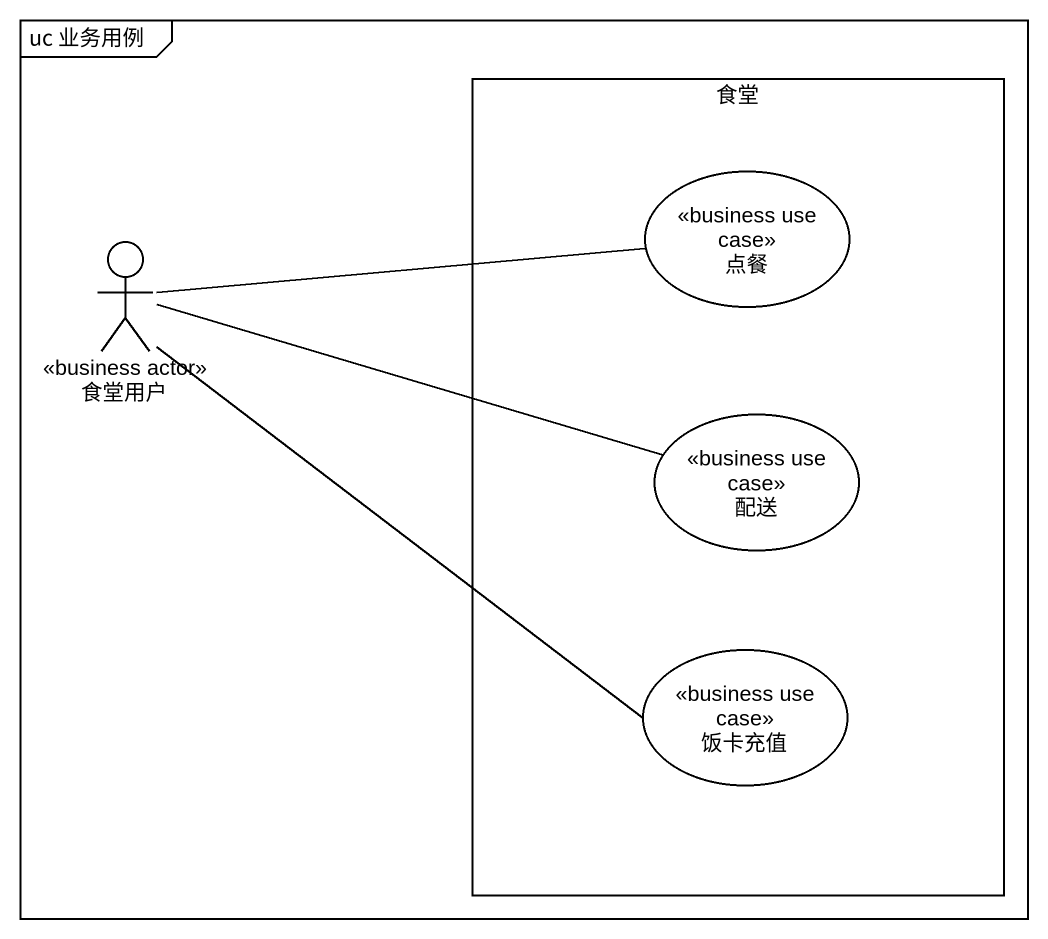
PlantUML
@startuml
mainframe uc 业务用例
rectangle 食堂 {
  usecase 点餐 <<business use case>>
  usecase 配送 <<business use case>>
  usecase 饭卡充值 <<business use case>>
}
actor 食堂用户 <<business actor>>
食堂用户 -right- 点餐
食堂用户 -right- 配送
食堂用户 -- 饭卡充值
@enduml
